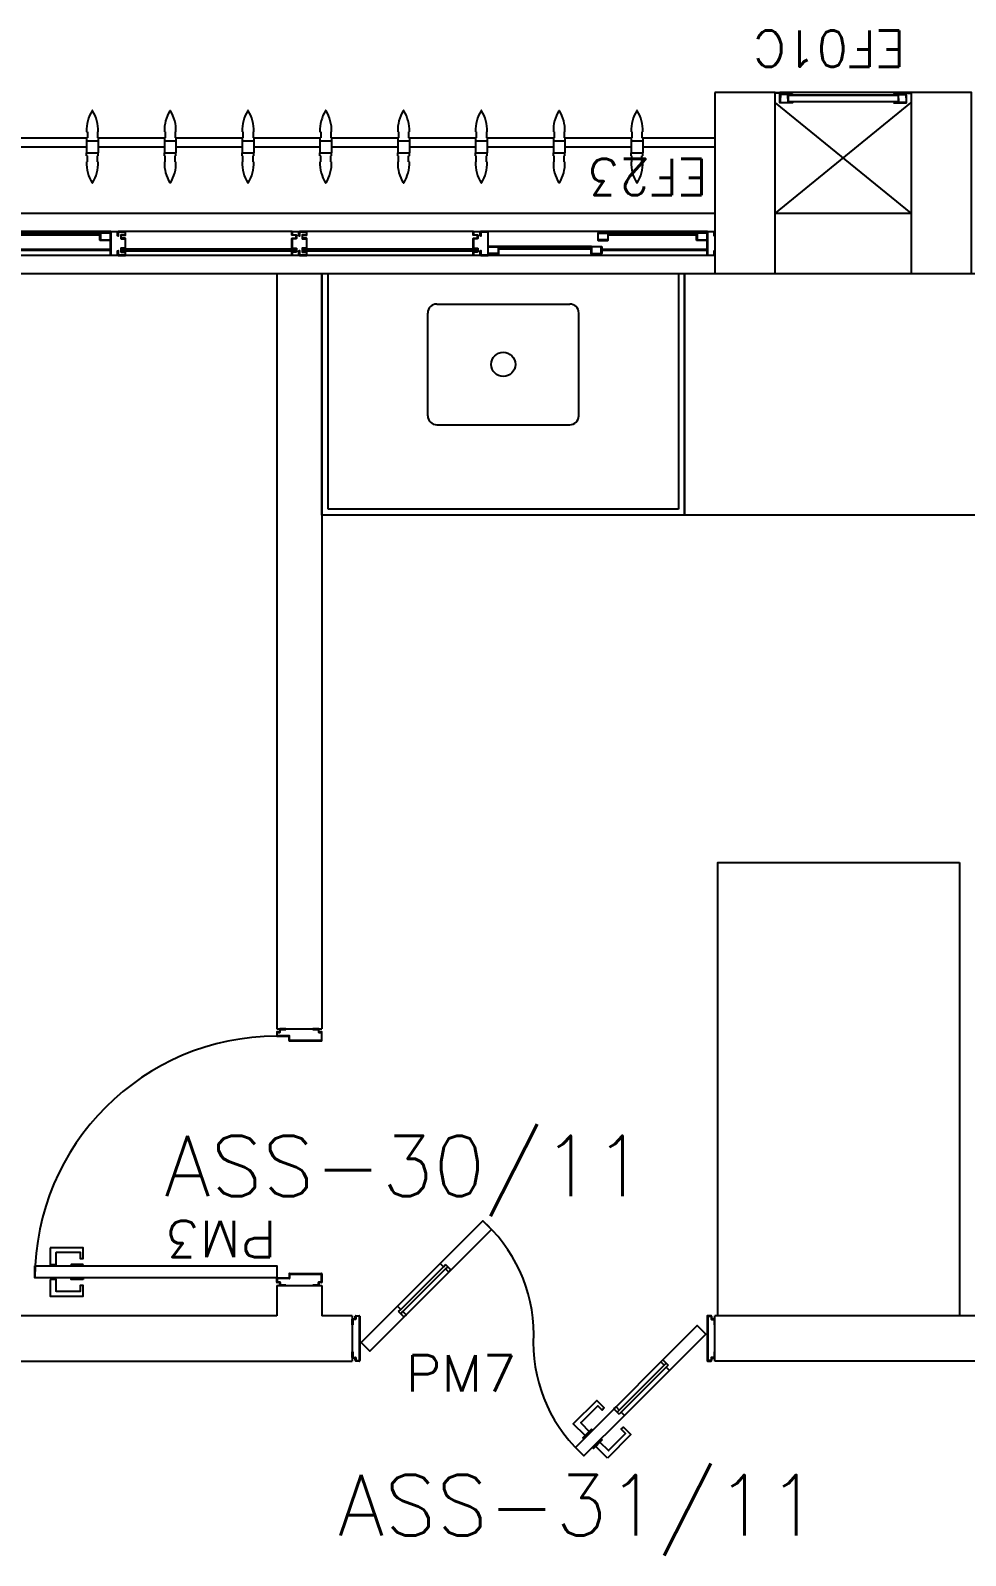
# Model space of a CAD drawing. Header units: millimetres. Extents: x 2046 to 2564, y 885 to 1120.
# Drawn here: x 2256.6 to 2259.69, y 933.46 to 938.51 of the extents above; entities that cross this region are included whole.
import ezdxf

# ---------------------------------------------------------------- set-up
doc = ezdxf.new("R2010")
doc.units = ezdxf.units.MM
doc.header["$LTSCALE"] = 10
for name, color, linetype in [('AR-ALV', 2, 'Continuous'), ('AR-BANCADAS', 1, 'Continuous'), ('AR-BRISES', 2, 'Continuous'), ('AR-ESQ', 1, 'Continuous'), ('AR-ESTC', 3, 'Continuous'), ('AR-PEITORIL', 1, 'Continuous'), ('AR-PORTA', 1, 'Continuous'), ('AR-SHAFT', 1, 'Continuous'), ('BC- VISTA', 1, 'Continuous'), ('BC-CUBA', 1, 'Continuous'), ('BR-PAINEL', 1, 'Continuous'), ('BR-SUPORTE', 1, 'Continuous'), ('coz1', 1, 'Continuous'), ('DT-ESQ-CHAPA DOBRADA-V', 2, 'Continuous'), ('DT-ESQ-MARCO-V', 1, 'Continuous'), ('DT-ESQ-PERFIL CADEIRA-C', 2, 'Continuous'), ('DT-ESQ-PERFIL CADEIRA-V', 1, 'Continuous'), ('DT-ESQ-PERFIL U-C', 2, 'Continuous'), ('DT-ESQ-PERFIL U-V', 1, 'Continuous'), ('DT-ESQ-VENEZIANA-C', 1, 'Continuous'), ('DT-ESQ-VENEZIANA-V', 1, 'Continuous'), ('DT-ESQ-VIDRO-C', 2, 'Continuous'), ('DT-TXTESQ', 2, 'Continuous'), ('DT-TXTMOD', 1, 'Continuous'), ('ENDEREÇO', 2, 'Continuous'), ('maçaneta', 1, 'Continuous'), ('mov', 1, 'Continuous'), ('PM-PERFIL U-C', 2, 'Continuous'), ('PM-TXT', 2, 'Continuous'), ('PM-VIDRO', 2, 'Continuous'), ('pm1', 2, 'Continuous'), ('pm2', 1, 'Continuous')]:
    doc.layers.add(name, color=color, linetype=linetype)
doc.styles.add('S10', font='simplex.shx', dxfattribs={"height": 0.1})
doc.styles.add('S12', font='simplex.shx', dxfattribs={"width": 1.1, "height": 0.12})
doc.styles.add('UNB1-100', font='simplex.shx', dxfattribs={"height": 0.2})

# ---------------------------------------------------------------- blocks, each defined once
blk = doc.blocks.new('BR-MODULO8')
at = {"layer": 'BR-PAINEL'}
for p, q in [((-2.0792, 0.27), (-2.0767, 0.27)), ((-2.0767, 0.27), (-2.0767, 0.25)), ((-2.0433, 0.27), (-2.0433, 0.25)), ((-2.0408, 0.27), (-2.0433, 0.27)), ((-1.8217, 0.27), (-1.8192, 0.27)), ((-1.8192, 0.27), (-1.8192, 0.25)), ((-1.7858, 0.27), (-1.7858, 0.25)), ((-1.7833, 0.27), (-1.7858, 0.27)), ((-1.5642, 0.27), (-1.5617, 0.27)), ((-1.5617, 0.27), (-1.5617, 0.25)), ((-1.5283, 0.27), (-1.5283, 0.25)), ((-1.5258, 0.27), (-1.5283, 0.27)), ((-1.3067, 0.27), (-1.3042, 0.27)), ((-1.3042, 0.27), (-1.3042, 0.25)), ((-1.2708, 0.27), (-1.2708, 0.25)), ((-1.2683, 0.27), (-1.2708, 0.27)), ((-1.0492, 0.27), (-1.0467, 0.27)), ((-1.0467, 0.27), (-1.0467, 0.25)), ((-1.0133, 0.27), (-1.0133, 0.25)), ((-1.0108, 0.27), (-1.0133, 0.27)), ((-0.7917, 0.27), (-0.7892, 0.27)), ((-0.7892, 0.27), (-0.7892, 0.25)), ((-0.7558, 0.27), (-0.7558, 0.25)), ((-0.7533, 0.27), (-0.7558, 0.27)), ((-0.5342, 0.27), (-0.5317, 0.27)), ((-0.5317, 0.27), (-0.5317, 0.25)), ((-0.4958, 0.27), (-0.4983, 0.27)), ((-0.4983, 0.27), (-0.4983, 0.25)), ((-0.2767, 0.27), (-0.2742, 0.27)), ((-0.2742, 0.27), (-0.2742, 0.25)), ((-0.2408, 0.27), (-0.2408, 0.25)), ((-0.2383, 0.27), (-0.2408, 0.27)), ((-2.0792, 0.25), (-2.0792, 0.24)), ((-2.0792, 0.25), (-2.0767, 0.25)), ((-2.0792, 0.24), (-2.0408, 0.24)), ((-2.0792, 0.24), (-2.0792, 0.2)), ((-2.0408, 0.25), (-2.0433, 0.25)), ((-2.0408, 0.25), (-2.0408, 0.24)), ((-2.0408, 0.24), (-2.0408, 0.2)), ((-1.8217, 0.25), (-1.8217, 0.24)), ((-1.8217, 0.25), (-1.8192, 0.25)), ((-1.8217, 0.24), (-1.7833, 0.24)), ((-1.8217, 0.24), (-1.8217, 0.2)), ((-1.7833, 0.25), (-1.7858, 0.25)), ((-1.7833, 0.25), (-1.7833, 0.24)), ((-1.7833, 0.24), (-1.7833, 0.2)), ((-1.5642, 0.25), (-1.5642, 0.24)), ((-1.5642, 0.25), (-1.5617, 0.25)), ((-1.5642, 0.24), (-1.5258, 0.24)), ((-1.5642, 0.24), (-1.5642, 0.2)), ((-1.5258, 0.25), (-1.5283, 0.25)), ((-1.5258, 0.25), (-1.5258, 0.24)), ((-1.5258, 0.24), (-1.5258, 0.2)), ((-1.3067, 0.25), (-1.3067, 0.24)), ((-1.3067, 0.25), (-1.3042, 0.25)), ((-1.3067, 0.24), (-1.2683, 0.24)), ((-1.3067, 0.24), (-1.3067, 0.2)), ((-1.2683, 0.25), (-1.2708, 0.25)), ((-1.2683, 0.25), (-1.2683, 0.24)), ((-1.2683, 0.24), (-1.2683, 0.2)), ((-1.0492, 0.25), (-1.0492, 0.24)), ((-1.0492, 0.25), (-1.0467, 0.25)), ((-1.0492, 0.24), (-1.0108, 0.24)), ((-1.0492, 0.24), (-1.0492, 0.2)), ((-1.0108, 0.25), (-1.0133, 0.25)), ((-1.0108, 0.25), (-1.0108, 0.24)), ((-1.0108, 0.24), (-1.0108, 0.2)), ((-0.7917, 0.25), (-0.7917, 0.24)), ((-0.7917, 0.25), (-0.7892, 0.25)), ((-0.7917, 0.24), (-0.7533, 0.24)), ((-0.7917, 0.24), (-0.7917, 0.2)), ((-0.7533, 0.25), (-0.7558, 0.25)), ((-0.7533, 0.25), (-0.7533, 0.24)), ((-0.7533, 0.24), (-0.7533, 0.2)), ((-0.5342, 0.25), (-0.5317, 0.25)), ((-0.5342, 0.25), (-0.5342, 0.24)), ((-0.5342, 0.24), (-0.5342, 0.2)), ((-0.5342, 0.24), (-0.4958, 0.24)), ((-0.4958, 0.25), (-0.4983, 0.25)), ((-0.4958, 0.25), (-0.4958, 0.24)), ((-0.4958, 0.24), (-0.4958, 0.2)), ((-0.2767, 0.25), (-0.2767, 0.24)), ((-0.2767, 0.25), (-0.2742, 0.25)), ((-0.2767, 0.24), (-0.2383, 0.24)), ((-0.2767, 0.24), (-0.2767, 0.2)), ((-0.2383, 0.25), (-0.2408, 0.25)), ((-0.2383, 0.25), (-0.2383, 0.24)), ((-0.2383, 0.24), (-0.2383, 0.2)), ((-2.0792, 0.2), (-2.0408, 0.2)), ((-2.0792, 0.19), (-2.0792, 0.2)), ((-2.0792, 0.19), (-2.0767, 0.19)), ((-2.0792, 0.17), (-2.0767, 0.17)), ((-2.0767, 0.17), (-2.0767, 0.19)), ((-2.0408, 0.19), (-2.0433, 0.19)), ((-2.0433, 0.17), (-2.0433, 0.19)), ((-2.0408, 0.17), (-2.0433, 0.17)), ((-2.0408, 0.19), (-2.0408, 0.2)), ((-1.8217, 0.2), (-1.7833, 0.2)), ((-1.8217, 0.19), (-1.8217, 0.2)), ((-1.8217, 0.19), (-1.8192, 0.19)), ((-1.8217, 0.17), (-1.8192, 0.17)), ((-1.8192, 0.17), (-1.8192, 0.19)), ((-1.7833, 0.19), (-1.7858, 0.19)), ((-1.7858, 0.17), (-1.7858, 0.19)), ((-1.7833, 0.17), (-1.7858, 0.17)), ((-1.7833, 0.19), (-1.7833, 0.2)), ((-1.5642, 0.2), (-1.5258, 0.2)), ((-1.5642, 0.19), (-1.5642, 0.2)), ((-1.5642, 0.19), (-1.5617, 0.19)), ((-1.5642, 0.17), (-1.5617, 0.17)), ((-1.5617, 0.17), (-1.5617, 0.19)), ((-1.5258, 0.19), (-1.5283, 0.19)), ((-1.5283, 0.17), (-1.5283, 0.19)), ((-1.5258, 0.17), (-1.5283, 0.17)), ((-1.5258, 0.19), (-1.5258, 0.2)), ((-1.3067, 0.2), (-1.2683, 0.2)), ((-1.3067, 0.19), (-1.3067, 0.2)), ((-1.3067, 0.19), (-1.3042, 0.19)), ((-1.3067, 0.17), (-1.3042, 0.17)), ((-1.3042, 0.17), (-1.3042, 0.19)), ((-1.2683, 0.19), (-1.2708, 0.19)), ((-1.2708, 0.17), (-1.2708, 0.19)), ((-1.2683, 0.17), (-1.2708, 0.17)), ((-1.2683, 0.19), (-1.2683, 0.2)), ((-1.0492, 0.2), (-1.0108, 0.2)), ((-1.0492, 0.19), (-1.0492, 0.2)), ((-1.0492, 0.19), (-1.0467, 0.19)), ((-1.0492, 0.17), (-1.0467, 0.17)), ((-1.0467, 0.17), (-1.0467, 0.19)), ((-1.0108, 0.19), (-1.0133, 0.19)), ((-1.0133, 0.17), (-1.0133, 0.19)), ((-1.0108, 0.17), (-1.0133, 0.17)), ((-1.0108, 0.19), (-1.0108, 0.2)), ((-0.7917, 0.2), (-0.7533, 0.2)), ((-0.7917, 0.19), (-0.7917, 0.2)), ((-0.7917, 0.19), (-0.7892, 0.19)), ((-0.7917, 0.17), (-0.7892, 0.17)), ((-0.7892, 0.17), (-0.7892, 0.19)), ((-0.7533, 0.19), (-0.7558, 0.19)), ((-0.7558, 0.17), (-0.7558, 0.19)), ((-0.7533, 0.17), (-0.7558, 0.17)), ((-0.7533, 0.19), (-0.7533, 0.2)), ((-0.5342, 0.19), (-0.5342, 0.2)), ((-0.5342, 0.2), (-0.4958, 0.2)), ((-0.5342, 0.19), (-0.5317, 0.19)), ((-0.5342, 0.17), (-0.5317, 0.17)), ((-0.5317, 0.17), (-0.5317, 0.19)), ((-0.4983, 0.17), (-0.4983, 0.19)), ((-0.4958, 0.19), (-0.4983, 0.19)), ((-0.4958, 0.17), (-0.4983, 0.17)), ((-0.4958, 0.19), (-0.4958, 0.2)), ((-0.2767, 0.2), (-0.2383, 0.2)), ((-0.2767, 0.19), (-0.2767, 0.2)), ((-0.2767, 0.19), (-0.2742, 0.19)), ((-0.2767, 0.17), (-0.2742, 0.17)), ((-0.2742, 0.17), (-0.2742, 0.19)), ((-0.2383, 0.19), (-0.2408, 0.19)), ((-0.2408, 0.17), (-0.2408, 0.19)), ((-0.2383, 0.17), (-0.2408, 0.17)), ((-0.2383, 0.19), (-0.2383, 0.2))]:
    blk.add_line(p, q, dxfattribs=at)
for centre, radius, start, end in [((-1.9542, 0.2739), 0.1251, 148.4721, 181.772), ((-2.06, 0.3387), 0.001, 37.1012, 142.8988), ((-2.1658, 0.2739), 0.1251, 358.228, 31.5279), ((-1.6967, 0.2739), 0.1251, 148.4721, 181.772), ((-1.8025, 0.3387), 0.001, 37.1012, 142.8988), ((-1.9083, 0.2739), 0.1251, 358.228, 31.5279), ((-1.4392, 0.2739), 0.1251, 148.4721, 181.772), ((-1.545, 0.3387), 0.001, 37.1012, 142.8988), ((-1.6508, 0.2739), 0.1251, 358.228, 31.5279), ((-1.1817, 0.2739), 0.1251, 148.4721, 181.772), ((-1.2875, 0.3387), 0.001, 37.1012, 142.8988), ((-1.3933, 0.2739), 0.1251, 358.228, 31.5279), ((-0.9242, 0.2739), 0.1251, 148.4721, 181.772), ((-1.03, 0.3387), 0.001, 37.1012, 142.8988), ((-1.1358, 0.2739), 0.1251, 358.228, 31.5279), ((-0.6667, 0.2739), 0.1251, 148.4721, 181.772), ((-0.7725, 0.3387), 0.001, 37.1012, 142.8988), ((-0.8783, 0.2739), 0.1251, 358.228, 31.5279), ((-0.4092, 0.2739), 0.1251, 148.4721, 181.772), ((-0.515, 0.3387), 0.001, 37.1012, 142.8988), ((-0.6208, 0.2739), 0.1251, 358.228, 31.5279), ((-0.1517, 0.2739), 0.1251, 148.4721, 181.772), ((-0.2575, 0.3387), 0.001, 37.1012, 142.8988), ((-0.3633, 0.2739), 0.1251, 358.228, 31.5279), ((-1.9542, 0.1661), 0.1251, 178.228, 211.5279), ((-2.1658, 0.1661), 0.1251, 328.4721, 1.772), ((-1.6967, 0.1661), 0.1251, 178.228, 211.5279), ((-1.9083, 0.1661), 0.1251, 328.4721, 1.772), ((-1.4392, 0.1661), 0.1251, 178.228, 211.5279), ((-1.6508, 0.1661), 0.1251, 328.4721, 1.772), ((-1.1817, 0.1661), 0.1251, 178.228, 211.5279), ((-1.3933, 0.1661), 0.1251, 328.4721, 1.772), ((-0.9242, 0.1661), 0.1251, 178.228, 211.5279), ((-1.1358, 0.1661), 0.1251, 328.4721, 1.772), ((-0.6667, 0.1661), 0.1251, 178.228, 211.5279), ((-0.8783, 0.1661), 0.1251, 328.4721, 1.772), ((-0.4092, 0.1661), 0.1251, 178.228, 211.5279), ((-0.6208, 0.1661), 0.1251, 328.4721, 1.772), ((-0.1517, 0.1661), 0.1251, 178.228, 211.5279), ((-0.3633, 0.1661), 0.1251, 328.4721, 1.772), ((-2.06, 0.1013), 0.001, 217.1012, 322.8988), ((-1.8025, 0.1013), 0.001, 217.1012, 322.8988), ((-1.545, 0.1013), 0.001, 217.1012, 322.8988), ((-1.2875, 0.1013), 0.001, 217.1012, 322.8988), ((-1.03, 0.1013), 0.001, 217.1012, 322.8988), ((-0.7725, 0.1013), 0.001, 217.1012, 322.8988), ((-0.515, 0.1013), 0.001, 217.1012, 322.8988), ((-0.2575, 0.1013), 0.001, 217.1012, 322.8988)]:
    blk.add_arc(centre, radius, start, end, dxfattribs=at)
at = {"layer": 'BR-SUPORTE'}
for p, q in [((-2.2983, 0.25), (-2.0767, 0.25)), ((-2.2983, 0.22), (-2.0792, 0.22)), ((-2.0408, 0.25), (-1.8192, 0.25)), ((-2.0408, 0.22), (-1.8217, 0.22)), ((-1.7833, 0.25), (-1.5617, 0.25)), ((-1.7833, 0.22), (-1.5642, 0.22)), ((-1.5258, 0.25), (-1.3042, 0.25)), ((-1.5258, 0.22), (-1.3067, 0.22)), ((-1.2683, 0.25), (-1.0467, 0.25)), ((-1.2683, 0.22), (-1.0492, 0.22)), ((-1.0108, 0.25), (-0.7892, 0.25)), ((-1.0108, 0.22), (-0.7917, 0.22)), ((-0.7533, 0.25), (-0.5317, 0.25)), ((-0.7533, 0.22), (-0.5342, 0.22)), ((-0.4958, 0.25), (-0.2742, 0.25)), ((-0.4958, 0.22), (-0.2767, 0.22)), ((-0.2383, 0.25), (0, 0.25)), ((-0.2383, 0.22), (0, 0.22))]:
    blk.add_line(p, q, dxfattribs=at)
blk = doc.blocks.new('BCL14')
at = {"layer": 'BC- VISTA'}
blk.add_lwpolyline([(0.8, 0), (0.8, -1.5), (0, -1.5), (0, 0)], close=True, dxfattribs=at)
blk = doc.blocks.new('BCP14')
at = {"layer": 'BC- VISTA'}
blk.add_lwpolyline([(0.8, 0), (0.8, -1.575), (0, -1.575), (0, 0)], close=True, dxfattribs=at)
blk = doc.blocks.new('CUBAbnc-01P')
at = {"layer": 'coz1'}
for p, q in [((-0.22, -0.1005), (0.22, -0.1005)), ((-0.25, -0.4705), (-0.25, -0.1305)), ((0.25, -0.4705), (0.25, -0.1305)), ((-0.22, -0.5005), (0.22, -0.5005))]:
    blk.add_line(p, q, dxfattribs=at)
blk.add_circle((0, -0.3005), 0.04, dxfattribs=at)
for centre, start, end in [((-0.22, -0.1305), 90, 180), ((0.22, -0.1305), 0, 90), ((-0.22, -0.4705), 180, 270), ((0.22, -0.4705), 270, 0)]:
    blk.add_arc(centre, 0.03, start, end, dxfattribs=at)
blk = doc.blocks.new('BCP01')
at = {"layer": 'BC- VISTA'}
for p, q in [((0, -0.02), (0.78, -0.02)), ((0.78, -0.02), (0.78, -1.18)), ((0.78, -1.18), (0, -1.18))]:
    blk.add_line(p, q, dxfattribs=at)
blk.add_lwpolyline([(0.8, 0), (0.8, -1.2), (0, -1.2), (0, 0)], close=True, dxfattribs=at)
at = {"layer": 'BC-CUBA', "rotation": 90}
blk.add_blockref('CUBAbnc-01P', (0, -0.6), dxfattribs=at)
blk = doc.blocks.new('EF23-P')
at = {"layer": 'DT-ESQ-CHAPA DOBRADA-V', "ltscale": 0.1}
for p, q in [((0.025, -0.077), (0.374, -0.077)), ((0.025, -0.08), (0.374, -0.08)), ((2, -0.077), (2.5615, -0.077)), ((2, -0.08), (2.5615, -0.08))]:
    blk.add_line(p, q, dxfattribs=at)
at = {"layer": 'DT-ESQ-MARCO-V', "ltscale": 0.1}
for p, q in [((0.7985, -0.06), (1.3515, -0.06)), ((1.3985, -0.06), (1.9515, -0.06)), ((0.7985, -0.14), (1.3515, -0.14)), ((1.3985, -0.14), (1.9515, -0.14))]:
    blk.add_line(p, q, dxfattribs=at)
at = {"layer": 'DT-ESQ-PERFIL CADEIRA-C', "ltscale": 0.1}
for p, q in [((0.376, -0.0885), (0.4225, -0.0885)), ((0.75, -0.0885), (0.7015, -0.0885)), ((0.025, -0.1335), (0.0735, -0.1335)), ((0.3855, -0.1335), (0.339, -0.1335)), ((2, -0.1335), (2.0485, -0.1335))]:
    blk.add_line(p, q, dxfattribs=at)
for points in [[(0.4225, -0.087, -1), (0.4225, -0.09), (0.376, -0.09, -0.414214), (0.374, -0.088), (0.374, -0.067, -0.414214), (0.376, -0.065), (0.4075, -0.065, -0.414214), (0.409, -0.0665), (0.409, -0.087)], [(0.409, -0.0885, -0.198913), (0.4079, -0.0881, -0.198913), (0.4075, -0.087), (0.4075, -0.067, 0.414214), (0.407, -0.0665), (0.376, -0.0665, 0.414214), (0.3755, -0.067), (0.3755, -0.088, 0.414214), (0.376, -0.0885)], [(0.7015, -0.09), (0.75, -0.09), (0.75, -0.0885), (0.715, -0.0885, 0.198912), (0.7161, -0.0881, 0.198913), (0.7165, -0.087), (0.7165, -0.067, -0.414214), (0.717, -0.0665), (0.75, -0.0665), (0.75, -0.065), (0.7165, -0.065, 0.414214), (0.715, -0.0665), (0.715, -0.0785), (0.715, -0.08), (0.715, -0.087), (0.7015, -0.087, 1)], [(0.0735, -0.135), (0.025, -0.135), (0.025, -0.1335), (0.06, -0.1335, -0.198912), (0.0589, -0.1331, -0.198913), (0.0585, -0.132), (0.0585, -0.112, 0.414214), (0.058, -0.1115), (0.025, -0.1115), (0.025, -0.11), (0.0585, -0.11, -0.414214), (0.06, -0.1115), (0.06, -0.1235), (0.06, -0.125), (0.06, -0.132), (0.0735, -0.132, -1)], [(0.339, -0.132, 1), (0.339, -0.135), (0.3855, -0.135, 0.414214), (0.3875, -0.133), (0.3875, -0.112, 0.414214), (0.3855, -0.11), (0.354, -0.11, 0.414214), (0.3525, -0.1115), (0.3525, -0.132)], [(0.3525, -0.1335, 0.198913), (0.3536, -0.1331, 0.198913), (0.354, -0.132), (0.354, -0.112, -0.414214), (0.3545, -0.1115), (0.3855, -0.1115, -0.414214), (0.386, -0.112), (0.386, -0.133, -0.414214), (0.3855, -0.1335)], [(2.0485, -0.135), (2, -0.135), (2, -0.1335), (2.035, -0.1335, -0.198912), (2.0339, -0.1331, -0.198913), (2.0335, -0.132), (2.0335, -0.112, 0.414214), (2.033, -0.1115), (2, -0.1115), (2, -0.11), (2.0335, -0.11, -0.414214), (2.035, -0.1115), (2.035, -0.1235), (2.035, -0.125), (2.035, -0.132), (2.0485, -0.132, -1)]]:
    blk.add_lwpolyline(points, format="xyb", close=True, dxfattribs=at)
at = {"layer": 'DT-ESQ-PERFIL CADEIRA-V', "ltscale": 0.1}
for p, q in [((0.4075, -0.09), (0.7015, -0.09)), ((0.0735, -0.135), (0.339, -0.135)), ((2.0485, -0.135), (2.5265, -0.135))]:
    blk.add_line(p, q, dxfattribs=at)
at = {"layer": 'DT-ESQ-PERFIL U-C', "ltscale": 0.1}
for points in [[(0, -0.0615, -0.414214), (0.0015, -0.06), (0.0235, -0.06, -0.414214), (0.025, -0.0615), (0.025, -0.1385, -0.414214), (0.0235, -0.14), (0.0015, -0.14, -0.414214), (0, -0.1385), (0, -0.125), (0.0015, -0.125), (0.0015, -0.138, 0.414214), (0.002, -0.1385), (0.023, -0.1385, 0.414214), (0.0235, -0.138), (0.0235, -0.062, 0.414214), (0.023, -0.0615), (0.002, -0.0615, 0.414214), (0.0015, -0.062), (0.0015, -0.075), (0, -0.075)], [(0.775, -0.0615, 0.414214), (0.7735, -0.06), (0.7515, -0.06, 0.414214), (0.75, -0.0615), (0.75, -0.1385, 0.414214), (0.7515, -0.14), (0.7735, -0.14, 0.414214), (0.775, -0.1385), (0.775, -0.125), (0.7735, -0.125), (0.7735, -0.138, -0.414214), (0.773, -0.1385), (0.752, -0.1385, -0.414214), (0.7515, -0.138), (0.7515, -0.062, -0.414214), (0.752, -0.0615), (0.773, -0.0615, -0.414214), (0.7735, -0.062), (0.7735, -0.075), (0.775, -0.075)], [(0.8, -0.1285), (0.8, -0.1385, -0.414214), (0.7985, -0.14), (0.7765, -0.14, -0.414214), (0.775, -0.1385), (0.775, -0.125), (0.7765, -0.125), (0.7765, -0.138, 0.414214), (0.777, -0.1385), (0.798, -0.1385, 0.414214), (0.7985, -0.138), (0.7985, -0.1285), (0.7855, -0.1285, -0.414214), (0.784, -0.127), (0.784, -0.117, -0.414214), (0.7855, -0.1155), (0.7985, -0.1155), (0.7985, -0.0845), (0.7855, -0.0845, -0.414214), (0.784, -0.083), (0.784, -0.073, -0.414214), (0.7855, -0.0715), (0.7985, -0.0715), (0.7985, -0.062, 0.414214), (0.798, -0.0615), (0.777, -0.0615, 0.414214), (0.7765, -0.062), (0.7765, -0.075), (0.775, -0.075), (0.775, -0.0615, -0.414214), (0.7765, -0.06), (0.7985, -0.06, -0.414214), (0.8, -0.0615), (0.8, -0.0715, -0.414214), (0.7985, -0.073), (0.7855, -0.073), (0.7855, -0.083), (0.7985, -0.083), (0.7985, -0.083, -0.414214), (0.8, -0.0845), (0.8, -0.1155, -0.414214), (0.7985, -0.117), (0.7985, -0.117), (0.7855, -0.117), (0.7855, -0.127), (0.7985, -0.127, -0.414214)], [(1.35, -0.1285), (1.35, -0.1385, 0.414214), (1.3515, -0.14), (1.3735, -0.14, 0.414214), (1.375, -0.1385), (1.375, -0.125), (1.3735, -0.125), (1.3735, -0.138, -0.414214), (1.373, -0.1385), (1.352, -0.1385, -0.414214), (1.3515, -0.138), (1.3515, -0.1285), (1.3645, -0.1285, 0.414214), (1.366, -0.127), (1.366, -0.117, 0.414214), (1.3645, -0.1155), (1.3515, -0.1155), (1.3515, -0.0845), (1.3645, -0.0845, 0.414214), (1.366, -0.083), (1.366, -0.073, 0.414214), (1.3645, -0.0715), (1.3515, -0.0715), (1.3515, -0.062, -0.414214), (1.352, -0.0615), (1.373, -0.0615, -0.414214), (1.3735, -0.062), (1.3735, -0.075), (1.375, -0.075), (1.375, -0.0615, 0.414214), (1.3735, -0.06), (1.3515, -0.06, 0.414214), (1.35, -0.0615), (1.35, -0.0715, 0.414214), (1.3515, -0.073), (1.3645, -0.073), (1.3645, -0.083), (1.3515, -0.083), (1.3515, -0.083, 0.414214), (1.35, -0.0845), (1.35, -0.1155, 0.414214), (1.3515, -0.117), (1.3515, -0.117), (1.3645, -0.117), (1.3645, -0.127), (1.3515, -0.127, 0.414214)], [(1.4, -0.1285), (1.4, -0.1385, -0.414214), (1.3985, -0.14), (1.3765, -0.14, -0.414214), (1.375, -0.1385), (1.375, -0.125), (1.3765, -0.125), (1.3765, -0.138, 0.414214), (1.377, -0.1385), (1.398, -0.1385, 0.414214), (1.3985, -0.138), (1.3985, -0.1285), (1.3855, -0.1285, -0.414214), (1.384, -0.127), (1.384, -0.117, -0.414214), (1.3855, -0.1155), (1.3985, -0.1155), (1.3985, -0.0845), (1.3855, -0.0845, -0.414214), (1.384, -0.083), (1.384, -0.073, -0.414214), (1.3855, -0.0715), (1.3985, -0.0715), (1.3985, -0.062, 0.414214), (1.398, -0.0615), (1.377, -0.0615, 0.414214), (1.3765, -0.062), (1.3765, -0.075), (1.375, -0.075), (1.375, -0.0615, -0.414214), (1.3765, -0.06), (1.3985, -0.06, -0.414214), (1.4, -0.0615), (1.4, -0.0715, -0.414214), (1.3985, -0.073), (1.3855, -0.073), (1.3855, -0.083), (1.3985, -0.083), (1.3985, -0.083, -0.414214), (1.4, -0.0845), (1.4, -0.1155, -0.414214), (1.3985, -0.117), (1.3985, -0.117), (1.3855, -0.117), (1.3855, -0.127), (1.3985, -0.127, -0.414214)], [(1.95, -0.1285), (1.95, -0.1385, 0.414214), (1.9515, -0.14), (1.9735, -0.14, 0.414214), (1.975, -0.1385), (1.975, -0.125), (1.9735, -0.125), (1.9735, -0.138, -0.414214), (1.973, -0.1385), (1.952, -0.1385, -0.414214), (1.9515, -0.138), (1.9515, -0.1285), (1.9645, -0.1285, 0.414214), (1.966, -0.127), (1.966, -0.117, 0.414214), (1.9645, -0.1155), (1.9515, -0.1155), (1.9515, -0.0845), (1.9645, -0.0845, 0.414214), (1.966, -0.083), (1.966, -0.073, 0.414214), (1.9645, -0.0715), (1.9515, -0.0715), (1.9515, -0.062, -0.414214), (1.952, -0.0615), (1.973, -0.0615, -0.414214), (1.9735, -0.062), (1.9735, -0.075), (1.975, -0.075), (1.975, -0.0615, 0.414214), (1.9735, -0.06), (1.9515, -0.06, 0.414214), (1.95, -0.0615), (1.95, -0.0715, 0.414214), (1.9515, -0.073), (1.9645, -0.073), (1.9645, -0.083), (1.9515, -0.083), (1.9515, -0.083, 0.414214), (1.95, -0.0845), (1.95, -0.1155, 0.414214), (1.9515, -0.117), (1.9515, -0.117), (1.9645, -0.117), (1.9645, -0.127), (1.9515, -0.127, 0.414214)], [(1.975, -0.0615, -0.414214), (1.9765, -0.06), (1.9985, -0.06, -0.414214), (2, -0.0615), (2, -0.1385, -0.414214), (1.9985, -0.14), (1.9765, -0.14, -0.414214), (1.975, -0.1385), (1.975, -0.125), (1.9765, -0.125), (1.9765, -0.138, 0.414214), (1.977, -0.1385), (1.998, -0.1385, 0.414214), (1.9985, -0.138), (1.9985, -0.062, 0.414214), (1.998, -0.0615), (1.977, -0.0615, 0.414214), (1.9765, -0.062), (1.9765, -0.075), (1.975, -0.075)]]:
    blk.add_lwpolyline(points, format="xyb", close=True, dxfattribs=at)
at = {"layer": 'DT-ESQ-PERFIL U-V', "ltscale": 0.1}
for p, q in [((0.0235, -0.06), (0.7515, -0.06)), ((1.9985, -0.06), (3.1515, -0.06)), ((0.0235, -0.14), (0.7515, -0.14)), ((1.9985, -0.14), (3.1515, -0.14))]:
    blk.add_line(p, q, dxfattribs=at)
at = {"layer": 'DT-ESQ-VIDRO-C', "ltscale": 0.1}
for points in [[(0.7125, -0.085), (0.7125, -0.082), (0.4115, -0.082), (0.4115, -0.085)], [(1.3625, -0.081), (1.3625, -0.075), (0.7875, -0.075), (0.7875, -0.081)], [(1.9625, -0.081), (1.9625, -0.075), (1.3875, -0.075), (1.3875, -0.081)], [(0.063, -0.13), (0.063, -0.127), (0.3495, -0.127), (0.3495, -0.13)], [(2.038, -0.13), (2.038, -0.127), (2.537, -0.127), (2.537, -0.13)]]:
    blk.add_lwpolyline(points, close=True, dxfattribs=at)
at = {"layer": 'DT-TXTESQ', "ltscale": 0.1, "style": 'S12'}
blk.add_text('EF23', height=0.12, dxfattribs=at).set_placement((0.0235, -0.38))
at = {"layer": 'DT-TXTMOD', "ltscale": 0.1, "style": 'S10', "flags": 3}
for tag, p in [('M01', (0.025, -0.28)), ('M02', (0.3253, -0.28)), ('M03', (0.627, -0.28)), ('M04', (0.9288, -0.28)), ('M05', (1.2306, -0.28)), ('M06', (1.5323, -0.28)), ('M07', (1.8341, -0.28)), ('M08', (2.1359, -0.28)), ('M09', (2.4376, -0.28)), ('M10', (2.7394, -0.28)), ('M11', (3.0412, -0.28)), ('M12', (3.3429, -0.28)), ('M13', (3.6447, -0.28)), ('M14', (3.9464, -0.28)), ('M15', (4.2482, -0.28)), ('M16', (4.55, -0.28)), ('M17', (4.8517, -0.28))]:
    blk.add_attdef(tag, p, '', height=0.1, dxfattribs=at)
blk = doc.blocks.new('PM7')
at = {"layer": 'maçaneta'}
for points in [[(0.7706, -0.247), (0.7317, -0.2081), (0.8095, -0.1303), (0.8343, -0.1551), (0.8272, -0.1622), (0.8131, -0.148), (0.7576, -0.2035, 0.414214), (0.7576, -0.2056), (0.7848, -0.2329)], [(0.8449, -0.3213), (0.806, -0.2824), (0.8201, -0.2682), (0.8474, -0.2954, 0.414214), (0.8495, -0.2954), (0.905, -0.2399), (0.8908, -0.2258), (0.8979, -0.2187), (0.9227, -0.2435)]]:
    blk.add_lwpolyline(points, format="xyb", close=True, dxfattribs=at)
for points in [[(0.7918, -0.2258), (0.7636, -0.2541), (0.7671, -0.2576), (0.7954, -0.2293)], [(0.8272, -0.2612), (0.7989, -0.2894), (0.7954, -0.2859), (0.8237, -0.2576)]]:
    blk.add_lwpolyline(points, close=True, dxfattribs=at)
at = {"layer": 'mov'}
for centre, start, end in [((0.0994, 0.0888), 356.8029, 46.3992), ((1.1006, 0.0612), 176.8029, 226.3992)]:
    blk.add_arc(centre, 0.5014, start, end, dxfattribs=at)
at = {"layer": 'PM-PERFIL U-C'}
for p, q in [((0, 0.12), (0, 0.1385)), ((0.002, 0.12), (0, 0.12)), ((0.0015, 0.14), (0.01, 0.14)), ((0.0105, 0.138), (0.002, 0.138)), ((0.002, 0.138), (0.002, 0.12)), ((0.01, 0.14), (0.01, 0.1485)), ((0.0115, 0.15), (0.0235, 0.15)), ((0.023, 0.148), (0.012, 0.148)), ((0.012, 0.148), (0.012, 0.1395)), ((0.023, 0.148), (0.023, 0.002)), ((0.025, 0.1485), (0.025, 0.0015)), ((1.175, 0.1485), (1.175, 0.0015)), ((1.1885, 0.15), (1.1765, 0.15)), ((1.177, 0.148), (1.188, 0.148)), ((1.177, 0.148), (1.177, 0.002)), ((1.188, 0.148), (1.188, 0.1395)), ((1.1895, 0.138), (1.198, 0.138)), ((1.19, 0.14), (1.19, 0.1485)), ((1.1985, 0.14), (1.19, 0.14)), ((1.198, 0.138), (1.198, 0.12)), ((1.198, 0.12), (1.2, 0.12)), ((1.2, 0.12), (1.2, 0.1385)), ((0, 0.0115), (0, 0.03)), ((0, 0.03), (0.002, 0.03)), ((0.01, 0.01), (0.0015, 0.01)), ((0.002, 0.03), (0.002, 0.012)), ((0.002, 0.012), (0.0105, 0.012)), ((0.01, 0.0015), (0.01, 0.01)), ((0.0235, 0), (0.0115, 0)), ((0.012, 0.0105), (0.012, 0.002)), ((0.012, 0.002), (0.023, 0.002)), ((1.1765, 0), (1.1885, 0)), ((1.188, 0.002), (1.177, 0.002)), ((1.188, 0.0105), (1.188, 0.002)), ((1.198, 0.012), (1.1895, 0.012)), ((1.19, 0.01), (1.1985, 0.01)), ((1.19, 0.0015), (1.19, 0.01)), ((1.198, 0.03), (1.198, 0.012)), ((1.2, 0.03), (1.198, 0.03)), ((1.2, 0.0115), (1.2, 0.03))]:
    blk.add_line(p, q, dxfattribs=at)
for centre, start, end in [((0.0015, 0.1385), 90, 180), ((0.0115, 0.1485), 90, 180), ((0.0105, 0.1395), 270, 0), ((0.0235, 0.1485), 0, 90), ((1.1765, 0.1485), 90, 180), ((1.1895, 0.1395), 180, 270), ((1.1885, 0.1485), 0, 90), ((1.1985, 0.1385), 0, 90), ((0.0015, 0.0115), 180, 270), ((0.0115, 0.0015), 180, 270), ((0.0105, 0.0105), 0, 90), ((0.0235, 0.0015), 269.9386, 0), ((1.1765, 0.0015), 180, 270.0614), ((1.1895, 0.0105), 90, 180), ((1.1885, 0.0015), 270, 0), ((1.1985, 0.0115), 270, 0)]:
    blk.add_arc(centre, 0.0015, start, end, dxfattribs=at)
at = {"layer": 'PM-VIDRO'}
for p, q in [((0.1607, 0.1707), (0.3021, 0.3122)), ((0.3092, 0.3051), (0.1677, 0.1637)), ((0.8838, -0.1622), (1.0323, -0.0137)), ((1.0393, -0.0207), (0.8908, -0.1692))]:
    blk.add_line(p, q, dxfattribs=at)
at = {"layer": 'pm1'}
for p, q in [((0.3021, 0.3122), (0.2915, 0.3228)), ((0.3021, 0.3122), (0.3092, 0.3192)), ((0.3268, 0.3016), (0.3092, 0.3192)), ((0.3162, 0.3122), (0.3092, 0.3051)), ((0.3198, 0.2945), (0.3092, 0.3051)), ((0.3268, 0.3016), (0.3198, 0.2945)), ((0.1536, 0.1637), (0.1607, 0.1707)), ((0.1713, 0.146), (0.1536, 0.1637)), ((0.1677, 0.1637), (0.1607, 0.1566)), ((0.1783, 0.1531), (0.1713, 0.146)), ((1.0217, -0.0031), (1.0287, 0.004)), ((1.0287, 0.004), (1.0464, -0.0137)), ((1.0323, -0.0137), (1.0393, -0.0066)), ((1.0464, -0.0137), (1.0393, -0.0207)), ((0.8661, -0.1586), (0.8732, -0.1516)), ((0.8661, -0.1586), (0.8838, -0.1763)), ((0.8732, -0.1516), (0.8838, -0.1622)), ((0.8767, -0.1692), (0.8838, -0.1622)), ((0.8908, -0.1692), (0.8838, -0.1763)), ((0.8908, -0.1692), (0.9014, -0.1798))]:
    blk.add_line(p, q, dxfattribs=at)
for points in [[(0.2915, 0.3228), (0.4329, 0.4642), (0.4612, 0.4359), (0.3198, 0.2945)], [(0.1677, 0.1637), (0.1783, 0.1531), (0.0579, 0.0326), (0.0296, 0.0609), (0.1501, 0.1813), (0.1607, 0.1707)], [(1.0323, -0.0137), (1.0217, -0.0031), (1.1421, 0.1174), (1.1704, 0.0891), (1.0499, -0.0313), (1.0393, -0.0207)], [(0.9014, -0.1798), (0.7671, -0.3142), (0.7388, -0.2859), (0.8732, -0.1516)]]:
    blk.add_lwpolyline(points, dxfattribs=at)
at = {"layer": 'pm2'}
for p, q in [((0.1501, 0.1813), (0.2915, 0.3228)), ((0.3198, 0.2945), (0.1783, 0.1531)), ((0.8732, -0.1516), (1.0217, -0.0031)), ((1.0499, -0.0313), (0.9014, -0.1798))]:
    blk.add_line(p, q, dxfattribs=at)
at = {"layer": 'PM-TXT', "style": 'S12', "width": 1.1}
blk.add_attdef('PM', (0.1767, -0.0084), '', height=0.12, dxfattribs=at)
blk = doc.blocks.new('EF01C-P')
at = {"layer": 'DT-ESQ-PERFIL CADEIRA-C', "ltscale": 0.1}
for points in [[(0.01, 0.0015), (0.01, 0.003), (0.0015, 0.003, 1), (0.0015, 0), (0.015, 0, 0.414214), (0.0165, 0.0015), (0.0165, 0.0335), (0.043, 0.0335)], [(0.043, 0.0065), (0.018, 0.0065), (0.018, 0.0165), (0.0165, 0.0165), (0.0165, 0.0065, 0.414214), (0.018, 0.005), (0.043, 0.005), (0.0565, 0.005, 1), (0.0565, 0.008), (0.043, 0.008), (0.043, 0.02), (0.043, 0.032), (0.0565, 0.032, 1), (0.0565, 0.035), (0.043, 0.035), (0.0165, 0.035, 0.414214), (0.015, 0.0335), (0.015, 0.0015), (0.0015, 0.0015)], [(0.0415, 0.02), (0.0415, 0.032, -0.414214), (0.043, 0.0335), (0.0565, 0.0335)], [(0.0415, 0.02), (0.0415, 0.008, 0.414214), (0.043, 0.0065), (0.0565, 0.0065)], [(0.407, 0.0065), (0.432, 0.0065), (0.432, 0.0165), (0.4335, 0.0165), (0.4335, 0.0065, -0.414214), (0.432, 0.005), (0.407, 0.005), (0.3935, 0.005, -1), (0.3935, 0.008), (0.407, 0.008), (0.407, 0.02), (0.407, 0.032), (0.3935, 0.032, -1), (0.3935, 0.035), (0.407, 0.035), (0.4335, 0.035, -0.414214), (0.435, 0.0335), (0.435, 0.0015), (0.4485, 0.0015)], [(0.4085, 0.02), (0.4085, 0.032, 0.414214), (0.407, 0.0335), (0.3935, 0.0335)], [(0.4085, 0.02), (0.4085, 0.008, -0.414214), (0.407, 0.0065), (0.3935, 0.0065)], [(0.44, 0.0015), (0.44, 0.003), (0.4485, 0.003, -1), (0.4485, 0), (0.435, 0, -0.414214), (0.4335, 0.0015), (0.4335, 0.0335), (0.407, 0.0335)]]:
    blk.add_lwpolyline(points, format="xyb", dxfattribs=at)
at = {"layer": 'DT-ESQ-PERFIL CADEIRA-V', "ltscale": 0.1}
blk.add_line((0.015, 0), (0.435, 0), dxfattribs=at)
at = {"layer": 'DT-ESQ-VENEZIANA-C', "ltscale": 0.1}
for p, q in [((0.043, 0.0105), (0.407, 0.0105)), ((0.043, 0.009), (0.407, 0.009))]:
    blk.add_line(p, q, dxfattribs=at)
at = {"layer": 'DT-ESQ-VENEZIANA-V', "ltscale": 0.1}
blk.add_line((0.043, 0.031), (0.407, 0.031), dxfattribs=at)
at = {"layer": 'DT-TXTESQ', "ltscale": 0.1, "style": 'S12'}
blk.add_text('EF01C', height=0.12, dxfattribs=at).set_placement((0.0192, -0.205))
at = {"layer": 'DT-TXTMOD', "ltscale": 0.1, "style": 'S10', "flags": 3}
blk.add_attdef('EF01C', (0.0208, -0.14), '', height=0.1, dxfattribs=at)
blk = doc.blocks.new('PM3')
at = {"layer": 'maçaneta'}
for points in [[(0.02, 0.825), (-0.035, 0.825), (-0.035, 0.715), (0, 0.715), (0, 0.725), (-0.02, 0.725), (-0.02, 0.8035, -0.414214), (-0.0185, 0.805), (0.02, 0.805)], [(0.125, 0.825), (0.07, 0.825), (0.07, 0.805), (0.1085, 0.805, -0.414214), (0.11, 0.8035), (0.11, 0.725), (0.09, 0.725), (0.09, 0.715), (0.125, 0.715)]]:
    blk.add_lwpolyline(points, format="xyb", close=True, dxfattribs=at)
for points in [[(0.02, 0.715), (0.02, 0.755), (0.025, 0.755), (0.025, 0.715)], [(0.07, 0.715), (0.07, 0.755), (0.065, 0.755), (0.065, 0.715)]]:
    blk.add_lwpolyline(points, close=True, dxfattribs=at)
at = {"layer": 'mov'}
blk.add_arc((0.025, 0.075), 0.8, 0, 90, dxfattribs=at)
at = {"layer": 'PM-PERFIL U-C'}
for p, q in [((0, 0.045), (0, 0.0635)), ((0.0015, 0.065), (0.01, 0.065)), ((0.002, 0.063), (0.002, 0.045)), ((0.0105, 0.063), (0.002, 0.063)), ((0.01, 0.065), (0.01, 0.0735)), ((0.0115, 0.075), (0.0235, 0.075)), ((0.012, 0.073), (0.012, 0.0645)), ((0.023, 0.073), (0.012, 0.073)), ((0.023, 0.0335), (0.023, 0.073)), ((0.025, 0.0735), (0.025, 0.034)), ((0.825, 0.0735), (0.825, 0.034)), ((0.8385, 0.075), (0.8265, 0.075)), ((0.827, 0.073), (0.838, 0.073)), ((0.827, 0.0335), (0.827, 0.073)), ((0.838, 0.073), (0.838, 0.0645)), ((0.8395, 0.063), (0.848, 0.063)), ((0.84, 0.065), (0.84, 0.0735)), ((0.8485, 0.065), (0.84, 0.065)), ((0.848, 0.063), (0.848, 0.045)), ((0.85, 0.045), (0.85, 0.0635)), ((0.002, 0.045), (0, 0.045)), ((0.038, 0.032), (0.0245, 0.032)), ((0.0385, 0.034), (0.025, 0.034)), ((0.038, 0.032), (0.038, -0.073)), ((0.04, 0.0325), (0.04, -0.0735)), ((0.81, 0.0325), (0.81, -0.0735)), ((0.8115, 0.034), (0.825, 0.034)), ((0.812, 0.032), (0.8255, 0.032)), ((0.812, 0.032), (0.812, -0.073)), ((0.848, 0.045), (0.85, 0.045)), ((0, -0.045), (0.002, -0.045)), ((0, -0.0635), (0, -0.045)), ((0.002, -0.045), (0.002, -0.063)), ((0.85, -0.045), (0.848, -0.045)), ((0.848, -0.045), (0.848, -0.063)), ((0.85, -0.0635), (0.85, -0.045)), ((0.01, -0.065), (0.0015, -0.065)), ((0.002, -0.063), (0.0105, -0.063)), ((0.01, -0.0735), (0.01, -0.065)), ((0.0385, -0.075), (0.0115, -0.075)), ((0.012, -0.0645), (0.012, -0.073)), ((0.012, -0.073), (0.038, -0.073)), ((0.8115, -0.075), (0.8385, -0.075)), ((0.838, -0.073), (0.812, -0.073)), ((0.838, -0.0645), (0.838, -0.073)), ((0.848, -0.063), (0.8395, -0.063)), ((0.84, -0.0735), (0.84, -0.065)), ((0.84, -0.065), (0.8485, -0.065))]:
    blk.add_line(p, q, dxfattribs=at)
for centre, start, end in [((0.0015, 0.0635), 90, 180), ((0.0115, 0.0735), 90, 180), ((0.0105, 0.0645), 270, 0), ((0.0235, 0.0735), 360, 90), ((0.8265, 0.0735), 90, 180), ((0.8395, 0.0645), 180, 270), ((0.8385, 0.0735), 0, 90), ((0.8485, 0.0635), 0, 90), ((0.0245, 0.0335), 180, 270), ((0.0385, 0.0325), 0, 90), ((0.8115, 0.0325), 90, 180), ((0.8255, 0.0335), 270, 0), ((0.0015, -0.0635), 180, 270), ((0.0115, -0.0735), 180, 270), ((0.0105, -0.0645), 0, 90), ((0.0385, -0.0735), 269.9386, 0), ((0.8115, -0.0735), 180, 270.0614), ((0.8395, -0.0645), 90, 180), ((0.8385, -0.0735), 270, 0), ((0.8485, -0.0635), 270, 0)]:
    blk.add_arc(centre, 0.0015, start, end, dxfattribs=at)
at = {"layer": 'pm1'}
blk.add_lwpolyline([(0.065, 0.875), (0.065, 0.075), (0.025, 0.075), (0.025, 0.875)], close=True, dxfattribs=at)
at = {"layer": 'PM-TXT', "style": 'S12', "width": 1.1}
blk.add_attdef('PM', (0.214, 0.075), '', height=0.12, rotation=90, dxfattribs=at)

msp = doc.modelspace()

# ---------------------------------------------------------------- linework, layer by layer
at = {"layer": 'AR-ALV'}
for p, q in [((2259.0609, 937.9024), (2259.5109, 937.9024)), ((2257.4109, 937.7024), (2257.5609, 937.7024)), ((2257.4109, 937.7024), (2257.4109, 935.2024)), ((2257.5609, 937.7024), (2257.5609, 935.2024)), ((2259.0609, 937.7024), (2259.5109, 937.7024)), ((2257.4109, 935.2024), (2257.5609, 935.2024)), ((2257.4109, 934.3524), (2257.5609, 934.3524)), ((2257.4109, 934.3524), (2257.4109, 934.2524)), ((2257.5609, 934.3524), (2257.5609, 934.2524)), ((2257.4109, 934.2524), (2255.5109, 934.2524)), ((2257.6609, 934.2524), (2257.5609, 934.2524)), ((2257.6609, 934.2524), (2257.6609, 934.1024)), ((2258.8609, 934.1024), (2258.8609, 934.2524)), ((2262.2859, 934.2524), (2258.8609, 934.2524)), ((2255.5109, 934.1024), (2257.6609, 934.1024)), ((2262.2859, 934.1024), (2258.8609, 934.1024))]:
    msp.add_line(p, q, dxfattribs=at)
at = {"layer": 'AR-ESTC'}
for points in [[(2258.8609, 938.3024), (2258.8609, 937.7024), (2259.0609, 937.7024), (2259.0609, 938.3024)], [(2259.5109, 938.3024), (2259.5109, 937.7024), (2259.7109, 937.7024), (2259.7109, 938.3024)]]:
    msp.add_lwpolyline(points, close=True, dxfattribs=at)
at = {"layer": 'AR-PEITORIL'}
for p, q in [((2253.7109, 937.9024), (2258.8609, 937.9024)), ((2253.7109, 937.7024), (2258.8609, 937.7024))]:
    msp.add_line(p, q, dxfattribs=at)
at = {"layer": 'AR-SHAFT'}
for p, q in [((2259.5094, 938.2674), (2259.0609, 937.9024)), ((2259.5109, 937.9024), (2259.0624, 938.2674))]:
    msp.add_line(p, q, dxfattribs=at)

# ---------------------------------------------------------------- block references
at = {"layer": 'AR-BANCADAS'}
for name, p, rotation in [('BCP01', (2258.7609, 937.7024), 270), ('BCP14', (2258.7609, 936.9024), 90)]:
    msp.add_blockref(name, p, dxfattribs=dict(at, rotation=rotation))
msp.add_blockref('BCL14', (2258.8709, 935.7524), dxfattribs=at)
at = {"layer": 'AR-BRISES'}
msp.add_blockref('BR-MODULO8', (2258.8609, 937.9024), dxfattribs=at)
at = {"layer": 'AR-ESQ', "rotation": 180}
for name, p in [('EF01C-P', (2259.5109, 938.3024)), ('EF23-P', (2258.8609, 937.7024))]:
    msp.add_blockref(name, p, dxfattribs=at)
at = {"layer": 'AR-PORTA', "rotation": 90}
msp.add_blockref('PM3', (2257.4859, 934.3524), dxfattribs=at).add_auto_attribs({'PM': 'PM3'})
at = {"layer": 'AR-PORTA'}
ref = msp.add_blockref('PM7', (2257.6609, 934.1024), dxfattribs=at)
ref.add_attrib('PM', 'PM7', (2257.8376, 934.0016), dxfattribs={"layer": 'PM-TXT', "height": 0.12, "style": 'S12', "width": 1.1})

# ---------------------------------------------------------------- texts
at = {"layer": 'ENDEREÇO', "style": 'UNB1-100'}
for s, p in [('ASS-30/11', (2257.0384, 934.6485)), ('ASS-31/11', (2257.6135, 933.5253))]:
    msp.add_text(s, height=0.2, dxfattribs=at).set_placement(p)

doc.saveas('drawing.dxf')
